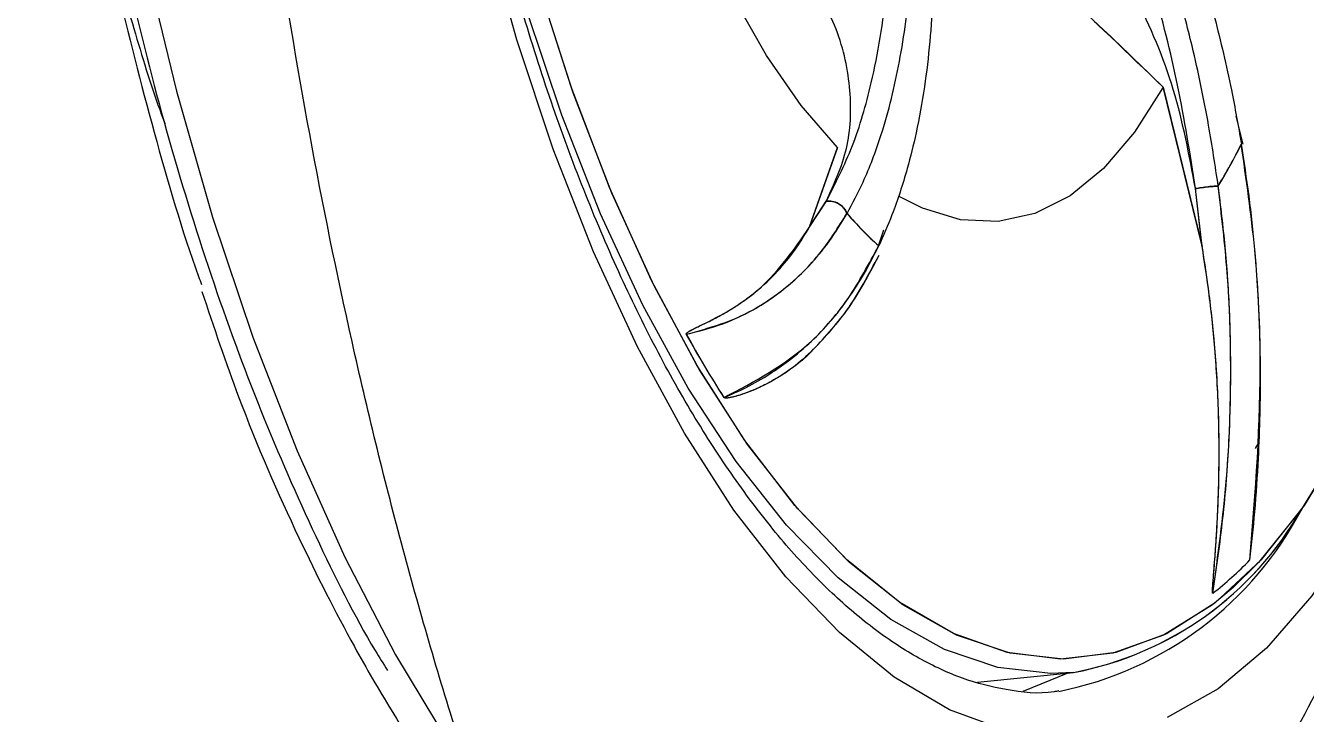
# Model space of a CAD drawing. Header units: inches. Extents: x -1 to 81, y -22 to 129.
# Drawn here: x 8.015 to 9.466, y 14.641 to 15.421 of the extents above; entities that cross this region are included whole.
import ezdxf

# ---------------------------------------------------------------- set-up
doc = ezdxf.new("R2010")
doc.units = ezdxf.units.IN
doc.header["$MEASUREMENT"] = 0
doc.layers.add('1', color=4, linetype='Continuous')

# ---------------------------------------------------------------- blocks, each defined once
blk = doc.blocks.new('2026 PACE')
at = {"color": 8, "linetype": 'Continuous', "lineweight": 25, "flags": 128}
for points in [[(9.7024, 14.6885), (9.6769, 14.6872), (9.6168, 14.694), (9.5562, 14.7146), (9.4957, 14.7486), (9.4358, 14.7957), (9.3772, 14.8555), (9.3204, 14.9274), (9.266, 15.0107), (9.2146, 15.1045), (9.1667, 15.208), (9.1227, 15.32), (9.083, 15.4394), (9.0481, 15.5652), (9.0184, 15.6959), (8.994, 15.8305), (8.9753, 15.9673), (8.9625, 16.1053), (8.9556, 16.2429), (8.9547, 16.3788)], [(9.7024, 14.6885), (9.6769, 14.6872), (9.6168, 14.694), (9.5562, 14.7146), (9.4957, 14.7486), (9.4358, 14.7957), (9.3772, 14.8555), (9.3204, 14.9274), (9.266, 15.0107), (9.2146, 15.1045), (9.1667, 15.208), (9.1227, 15.32), (9.083, 15.4394), (9.0481, 15.5652), (9.0184, 15.6959), (8.994, 15.8305), (8.9753, 15.9673), (8.9625, 16.1053), (8.9556, 16.2429), (8.9547, 16.3788)], [(8.5534, 16.4304), (8.5548, 16.2748), (8.5622, 16.1175), (8.5756, 15.9597), (8.5949, 15.8026), (8.6199, 15.6473), (8.6505, 15.4951), (8.6864, 15.3471), (8.7273, 15.2045), (8.773, 15.0683), (8.823, 14.9396), (8.877, 14.8193), (8.9346, 14.7084), (8.9954, 14.6077)], [(10.0294, 14.8631), (10.0201, 14.8468), (9.9724, 14.7752), (9.921, 14.716), (9.8663, 14.6699), (9.8087, 14.6373)], [(9.6251, 14.623), (9.5622, 14.6463), (9.4994, 14.6832), (9.4374, 14.7336), (9.3767, 14.7969), (9.3179, 14.8724), (9.2617, 14.9595), (9.2085, 15.0573), (9.1588, 15.1649), (9.1132, 15.2813), (9.072, 15.4052), (9.0357, 15.5356), (9.0047, 15.6712), (8.9791, 15.8106), (8.9593, 15.9526), (8.9455, 16.0957), (8.9377, 16.2386), (8.9361, 16.3799)], [(9.8832, 14.7846), (9.8598, 14.7651), (9.8046, 14.7308), (9.747, 14.7102), (9.6878, 14.7036), (9.6274, 14.7111), (9.5664, 14.7325), (9.5056, 14.7677), (9.4455, 14.8163), (9.3868, 14.8777), (9.33, 14.9514), (9.2757, 15.0367), (9.2245, 15.1325), (9.177, 15.238), (9.1335, 15.3521), (9.0946, 15.4736), (9.0607, 15.6012), (9.032, 15.7336), (9.009, 15.8695), (8.9917, 16.0076), (8.9805, 16.1462), (8.9754, 16.2842)], [(9.916, 14.8172), (9.915, 14.8161), (9.8629, 14.7675), (9.8078, 14.7324), (9.7504, 14.711), (9.6912, 14.7036), (9.6309, 14.7103), (9.5699, 14.7309), (9.5091, 14.7653), (9.4489, 14.8131), (9.3901, 14.8738), (9.3332, 14.9469), (9.2788, 15.0315), (9.2274, 15.1267), (9.1796, 15.2317), (9.1359, 15.3453), (9.0967, 15.4664), (9.0625, 15.5937), (9.0335, 15.7259), (9.0101, 15.8616), (8.9926, 15.9996), (8.981, 16.1383), (8.9755, 16.2763)]]:
    blk.add_lwpolyline(points, dxfattribs=at)
at = {"color": 8, "linetype": 'Continuous', "lineweight": 25}
blk.add_arc((9.607, 15.0588), 0.3996, 281.3797, 332.5817, dxfattribs=at)
for points, knots in [([(9.8665, 15.2395), (9.863, 15.2625), (9.8551, 15.3158), (9.8393, 15.3904), (9.8208, 15.4615), (9.8023, 15.5226), (9.7822, 15.5811), (9.7611, 15.6355), (9.7322, 15.7031), (9.6955, 15.7781), (9.6624, 15.8389), (9.645, 15.8671), (9.6433, 15.8698)], [0, 0, 0, 0, 0.101476, 0.235233, 0.331877, 0.422404, 0.515355, 0.605274, 0.682257, 0.84497, 0.985015, 1, 1, 1, 1]), ([(9.8408, 15.2367), (9.8346, 15.2759), (9.8224, 15.353), (9.7968, 15.4533), (9.7704, 15.5372), (9.7449, 15.6065), (9.7141, 15.6799), (9.6794, 15.7529), (9.6522, 15.8014), (9.6398, 15.8237)], [0, 0, 0, 0, 0.186991, 0.368362, 0.487307, 0.605244, 0.722551, 0.872718, 1, 1, 1, 1]), ([(9.4226, 15.2225), (9.4329, 15.2427), (9.4532, 15.2824), (9.4721, 15.347), (9.4841, 15.4073), (9.4911, 15.4617), (9.4957, 15.5236), (9.4965, 15.5949), (9.4949, 15.6512), (9.4922, 15.6826), (9.4919, 15.6861)], [0, 0, 0, 0, 0.178529, 0.351694, 0.465257, 0.577857, 0.689856, 0.833228, 0.981547, 1, 1, 1, 1]), ([(9.446, 15.2085), (9.4522, 15.2201), (9.4666, 15.2471), (9.4832, 15.2911), (9.4964, 15.3375), (9.5057, 15.3807), (9.5128, 15.4251), (9.5175, 15.4692), (9.5212, 15.5272), (9.5217, 15.5969), (9.5195, 15.6571), (9.5168, 15.6874), (9.5166, 15.6903)], [0, 0, 0, 0, 0.101476, 0.235233, 0.331877, 0.422404, 0.515355, 0.605274, 0.682257, 0.84497, 0.985015, 1, 1, 1, 1])]:
    blk.add_open_spline(points, degree=3, knots=knots, dxfattribs=at)
at = {"layer": '1', "color": 4, "linetype": 'Continuous', "lineweight": 25}
for p, q in [((9.8479, 15.1731), (9.8039, 15.3516)), ((9.8039, 15.3516), (9.8482, 15.1711)), ((9.8947, 15.2872), (9.8868, 15.3186)), ((9.4352, 15.2834), (9.4031, 15.1925)), ((9.4036, 15.1933), (9.4352, 15.2834)), ((9.8479, 15.1731), (9.8406, 15.2367)), ((9.8482, 15.1711), (9.8408, 15.2367)), ((9.4031, 15.1925), (9.4226, 15.2225)), ((9.4036, 15.1933), (9.4224, 15.2225)), ((9.4817, 15.1718), (9.4876, 15.1901)), ((9.9087, 14.9423), (9.9127, 14.9493)), ((9.5939, 14.6775), (9.7024, 14.6885)), ((9.5939, 14.6775), (9.7024, 14.6885)), ((9.6454, 14.6674), (9.6964, 14.6879))]:
    blk.add_line(p, q, dxfattribs=at)
at = {"layer": '1', "color": 4, "linetype": 'Continuous', "lineweight": 25, "flags": 128}
for points in [[(10.1217, 16.4117), (10.1448, 16.2758), (10.162, 16.1377), (10.1732, 15.9991), (10.1784, 15.8611), (10.1773, 15.7254), (10.1701, 15.5932), (10.1568, 15.4659), (10.1375, 15.3449), (10.1125, 15.2313), (10.082, 15.1264), (10.0463, 15.0311), (10.0058, 14.9466), (9.9609, 14.8736), (9.912, 14.8129), (9.8832, 14.7846)], [(9.4352, 15.2834), (9.3941, 15.3307), (9.3547, 15.3875), (9.3176, 15.453), (9.2832, 15.5263), (9.252, 15.6067), (9.2244, 15.6929), (9.2008, 15.7839), (9.1814, 15.8786)], [(9.4352, 15.2834), (9.3941, 15.3307), (9.3547, 15.3875), (9.3176, 15.453), (9.2832, 15.5263), (9.252, 15.6067), (9.2244, 15.6929), (9.2008, 15.7839), (9.1814, 15.8786)], [(10.1782, 15.869), (10.1775, 15.7331), (10.1707, 15.6007), (10.1577, 15.4731), (10.1388, 15.3517), (10.1141, 15.2376), (10.0839, 15.1321), (10.0485, 15.0363), (10.0083, 14.9511), (9.9636, 14.8775), (9.916, 14.8172)], [(9.8039, 15.3516), (9.7717, 15.3006), (9.7366, 15.2593), (9.6987, 15.2285), (9.6588, 15.2084), (9.6172, 15.1993), (9.5746, 15.2013), (9.5314, 15.2145), (9.5044, 15.2282)], [(9.8039, 15.3516), (9.7717, 15.3006), (9.7366, 15.2593), (9.6987, 15.2285), (9.6588, 15.2084), (9.6172, 15.1993), (9.5746, 15.2013), (9.5314, 15.2145), (9.5044, 15.2282)]]:
    blk.add_lwpolyline(points, dxfattribs=at)
at = {"layer": '1', "color": 4, "linetype": 'Continuous', "lineweight": 25}
for centre, radius, start, end in [((9.3512, 15.5544), 0.6037, 328.5632, 333.719), ((9.3514, 15.5544), 0.6037, 328.5637, 333.7194), ((9.8264, 15.5452), 0.5082, 221.4973, 227.2807), ((9.8266, 15.5452), 0.5082, 221.4978, 227.2813), ((10.4236, 15.7126), 1.3251, 208.9304, 212.5343), ((10.4235, 15.7126), 1.325, 208.9307, 212.5361), ((9.632, 15.0598), 0.3779, 280.7357, 330.4286), ((9.632, 15.0598), 0.378, 280.7357, 330.4287), ((9.6057, 15.1038), 0.4133, 308.025, 315.8641), ((9.6057, 15.1038), 0.4133, 308.0259, 315.864)]:
    blk.add_arc(centre, radius, start, end, dxfattribs=at)
for points, knots in [([(8.5162, 16.3232), (8.5158, 16.3031), (8.515, 16.255), (8.5168, 16.1812), (8.5212, 16.0826), (8.5304, 15.9671), (8.5436, 15.8591), (8.5577, 15.7674), (8.5713, 15.6906), (8.5899, 15.6009), (8.612, 15.5092), (8.638, 15.4168), (8.6585, 15.3501), (8.6712, 15.3158), (8.6731, 15.3106)], [0, 0, 0, 0, 0.058709, 0.140552, 0.211709, 0.340733, 0.469137, 0.520436, 0.605402, 0.693025, 0.786422, 0.883202, 0.982393, 1, 1, 1, 1]), ([(8.5164, 16.3104), (8.5187, 16.2382), (8.5236, 16.0916), (8.5462, 15.8667), (8.5782, 15.6572), (8.6172, 15.467), (8.6607, 15.2989), (8.6936, 15.1853), (8.7136, 15.1311), (8.7148, 15.1281)], [0, 0, 0, 0, 0.177127, 0.359748, 0.547507, 0.694278, 0.841066, 0.99096, 1, 1, 1, 1]), ([(8.5305, 16.3118), (8.5329, 16.2397), (8.5377, 16.0931), (8.5604, 15.8681), (8.5924, 15.6585), (8.6314, 15.4686), (8.6744, 15.2996), (8.7245, 15.1372), (8.7811, 14.9831), (8.8436, 14.8414), (8.8921, 14.7439), (8.9207, 14.6983), (8.9253, 14.6909)], [0, 0, 0, 0, 0.120528, 0.244794, 0.372556, 0.472428, 0.572311, 0.674308, 0.776317, 0.878314, 0.980322, 1, 1, 1, 1]), ([(9.6859, 14.6676), (9.6841, 14.6672), (9.6646, 14.6635), (9.6285, 14.6675), (9.5774, 14.68), (9.5277, 14.703), (9.4783, 14.7352), (9.4289, 14.7769), (9.38, 14.8279), (9.332, 14.888), (9.2852, 14.9569), (9.2401, 15.0341), (9.1972, 15.119), (9.1568, 15.2108), (9.1194, 15.3085), (9.0854, 15.411), (9.0553, 15.5163), (9.0297, 15.6208), (9.0096, 15.7174), (8.9943, 15.8038), (8.9795, 15.8994), (8.9718, 15.968), (8.967, 16.011)], [0, 0, 0, 0, 0.006676, 0.070703, 0.127427, 0.182343, 0.236294, 0.289858, 0.343345, 0.396872, 0.450518, 0.504282, 0.558121, 0.611956, 0.665663, 0.719038, 0.771694, 0.822747, 0.869454, 0.907378, 0.941902, 1, 1, 1, 1]), ([(9.6483, 15.9037), (9.6486, 15.9033), (9.6728, 15.8701), (9.7167, 15.7956), (9.7663, 15.6997), (9.8009, 15.6184), (9.8247, 15.5554), (9.8453, 15.4924), (9.8647, 15.423), (9.8805, 15.3558), (9.8891, 15.3076), (9.8927, 15.2871)], [0, 0, 0, 0, 0.0021066, 0.1988389, 0.4020029, 0.4973998, 0.5956914, 0.7010488, 0.7880025, 0.9100193, 1, 1, 1, 1]), ([(9.8521, 14.4618), (9.8637, 14.4775), (9.9008, 14.5282), (9.9549, 14.6208), (10.0157, 14.7407), (10.0691, 14.8706), (10.1155, 15.0101), (10.1538, 15.1581), (10.1833, 15.3122), (10.2042, 15.4695), (10.2158, 15.6278), (10.2203, 15.7426), (10.2188, 15.8047), (10.2185, 15.8135)], [0, 0, 0, 0, 0.041895, 0.134863, 0.231586, 0.332739, 0.438425, 0.547699, 0.65837, 0.768103, 0.876069, 0.982259, 1, 1, 1, 1]), ([(9.5328, 15.6931), (9.533, 15.6921), (9.5389, 15.6504), (9.544, 15.5699), (9.545, 15.4745), (9.5401, 15.4024), (9.5338, 15.3504), (9.5252, 15.3024), (9.5131, 15.2537), (9.4991, 15.2106), (9.487, 15.1834), (9.4819, 15.1718)], [0, 0, 0, 0, 0.004653, 0.200884, 0.403529, 0.498682, 0.596723, 0.701812, 0.788544, 0.910249, 1, 1, 1, 1]), ([(9.8406, 15.2367), (9.8336, 15.2744), (9.8197, 15.3494), (9.7747, 15.4557), (9.7142, 15.5535), (9.6606, 15.6084), (9.634, 15.6357)], [0, 0, 0, 0, 0.251395, 0.498927, 0.750938, 1, 1, 1, 1]), ([(9.5591, 15.5721), (9.6015, 15.5366), (9.6864, 15.4654), (9.7646, 15.3896), (9.8039, 15.3516)], [0, 0, 0, 0, 0.498181, 1, 1, 1, 1]), ([(9.566, 15.5665), (9.6086, 15.5304), (9.6648, 15.4829), (9.7434, 15.4107), (9.7799, 15.3751), (9.8039, 15.3516)], [0, 0, 0, 0, 0.517819, 0.682451, 1, 1, 1, 1]), ([(9.4224, 15.2225), (9.4313, 15.2418), (9.4491, 15.2803), (9.452, 15.3477), (9.4377, 15.4177), (9.4118, 15.4626), (9.3989, 15.485)], [0, 0, 0, 0, 0.251395, 0.498927, 0.750938, 1, 1, 1, 1]), ([(9.9024, 14.816), (9.9085, 14.8929), (9.9177, 15.0083), (9.9096, 15.1678), (9.8982, 15.2473), (9.8925, 15.2871)], [0, 0, 0, 0, 0.500023, 0.750063, 1, 1, 1, 1]), ([(9.9024, 14.816), (9.9043, 14.8341), (9.9084, 14.8721), (9.9121, 14.9274), (9.9143, 14.9868), (9.9145, 15.0501), (9.9122, 15.1123), (9.9078, 15.1724), (9.9019, 15.2279), (9.8957, 15.2676), (9.8927, 15.2871)], [0, 0, 0, 0, 0.118993, 0.250178, 0.358061, 0.500219, 0.652149, 0.750149, 0.877365, 1, 1, 1, 1]), ([(9.8663, 15.2395), (9.8649, 15.2395), (9.8621, 15.2394), (9.8552, 15.2388), (9.8475, 15.2378), (9.8428, 15.237), (9.8406, 15.2367)], [0, 0, 0, 0, 0.243747, 0.504295, 0.76245, 1, 1, 1, 1]), ([(9.8408, 15.2367), (9.8431, 15.2371), (9.8478, 15.2379), (9.8555, 15.2388), (9.8623, 15.2394), (9.8651, 15.2395), (9.8665, 15.2395)], [0, 0, 0, 0, 0.24063, 0.5, 0.75937, 1, 1, 1, 1]), ([(9.8603, 14.7783), (9.8662, 14.8213), (9.8775, 14.9033), (9.8818, 15.0256), (9.8785, 15.1366), (9.8702, 15.2067), (9.8663, 15.2395)], [0, 0, 0, 0, 0.292679, 0.556946, 0.792739, 1, 1, 1, 1]), ([(9.8603, 14.7783), (9.8644, 14.8064), (9.8726, 14.8629), (9.879, 14.9458), (9.8812, 15.0255), (9.8797, 15.0991), (9.875, 15.1706), (9.8693, 15.2167), (9.8665, 15.2395)], [0, 0, 0, 0, 0.192208, 0.385631, 0.546717, 0.7087, 0.855465, 1, 1, 1, 1]), ([(9.4458, 15.2085), (9.4448, 15.2105), (9.4426, 15.2148), (9.4366, 15.2198), (9.4294, 15.2227), (9.4247, 15.2225), (9.4224, 15.2225)], [0, 0, 0, 0, 0.243747, 0.504295, 0.76245, 1, 1, 1, 1]), ([(9.4226, 15.2225), (9.4249, 15.2226), (9.4297, 15.2227), (9.4369, 15.2197), (9.4429, 15.2148), (9.445, 15.2105), (9.446, 15.2085)], [0, 0, 0, 0, 0.24063, 0.5, 0.75937, 1, 1, 1, 1]), ([(9.2639, 15.0716), (9.285, 15.0775), (9.3251, 15.0886), (9.3754, 15.1214), (9.4156, 15.1606), (9.4362, 15.1932), (9.4458, 15.2085)], [0, 0, 0, 0, 0.292679, 0.556946, 0.792739, 1, 1, 1, 1]), ([(9.2639, 15.0716), (9.2778, 15.0752), (9.3059, 15.0823), (9.3426, 15.1001), (9.375, 15.1222), (9.4021, 15.1474), (9.4261, 15.1759), (9.4394, 15.1977), (9.446, 15.2085)], [0, 0, 0, 0, 0.192198, 0.385617, 0.546699, 0.708685, 0.855456, 1, 1, 1, 1]), ([(9.2639, 15.0716), (9.2639, 15.0716), (9.2638, 15.0717), (9.2638, 15.0718), (9.2638, 15.0719), (9.2638, 15.072), (9.2638, 15.0721), (9.2639, 15.0723), (9.264, 15.0727), (9.2644, 15.0731), (9.2665, 15.0749), (9.2703, 15.0768), (9.2758, 15.0796), (9.2817, 15.0823), (9.2882, 15.0855), (9.2954, 15.0891), (9.3032, 15.0933), (9.3126, 15.0987), (9.3231, 15.1053), (9.3347, 15.1135), (9.351, 15.1265), (9.3697, 15.1449), (9.3887, 15.1687), (9.3988, 15.1855), (9.4036, 15.1933)], [0, 0, 0, 0, 0.000327, 0.000612, 0.000878, 0.001153, 0.001462, 0.001822, 0.002741, 0.005497, 0.009572, 0.039492, 0.071703, 0.104654, 0.14232, 0.185185, 0.233181, 0.286232, 0.359053, 0.435893, 0.516641, 0.698131, 0.85897, 1, 1, 1, 1]), ([(9.2639, 15.0716), (9.2639, 15.0716), (9.2638, 15.0717), (9.2638, 15.0718), (9.2638, 15.0719), (9.2638, 15.072), (9.2638, 15.0721), (9.2639, 15.0723), (9.264, 15.0727), (9.265, 15.0738), (9.2691, 15.0763), (9.2849, 15.084), (9.3034, 15.093), (9.3272, 15.1079), (9.3626, 15.1341), (9.3861, 15.168), (9.4031, 15.1925)], [0, 0, 0, 0, 0.000476, 0.000684, 0.000883, 0.001085, 0.001298, 0.001793, 0.003187, 0.005233, 0.020505, 0.074269, 0.280942, 0.351854, 0.532447, 1, 1, 1, 1]), ([(9.3065, 15), (9.341, 15.0182), (9.3929, 15.0455), (9.4485, 15.1099), (9.4706, 15.1512), (9.4817, 15.1718)], [0, 0, 0, 0, 0.499976, 0.75005, 1, 1, 1, 1]), ([(9.3065, 14.9999), (9.315, 15.0036), (9.3329, 15.0114), (9.3572, 15.0255), (9.382, 15.0428), (9.4066, 15.0638), (9.4289, 15.0877), (9.4488, 15.1137), (9.466, 15.1401), (9.4766, 15.1614), (9.4819, 15.1718)], [0, 0, 0, 0, 0.118976, 0.250214, 0.359061, 0.500276, 0.649712, 0.750182, 0.876728, 1, 1, 1, 1]), ([(9.4052, 15.0519), (9.4193, 15.0667), (9.4485, 15.0973), (9.4707, 15.1395), (9.4822, 15.1613)], [0, 0, 0, 0, 0.483488, 1, 1, 1, 1]), ([(9.8603, 14.7783), (9.8603, 14.7782), (9.8603, 14.7782), (9.8602, 14.7782), (9.8602, 14.7782), (9.8602, 14.7783), (9.8601, 14.7784), (9.8601, 14.7785), (9.86, 14.779), (9.86, 14.7798), (9.86, 14.7838), (9.8606, 14.791), (9.8615, 14.8029), (9.8627, 14.8179), (9.8641, 14.8371), (9.8655, 14.8609), (9.8667, 14.8873), (9.8674, 14.9167), (9.8676, 14.9496), (9.8666, 14.9999), (9.8628, 15.0601), (9.8559, 15.1223), (9.8503, 15.158), (9.8479, 15.1731)], [0, 0, 0, 0, 0.000297, 0.000559, 0.000801, 0.001042, 0.001303, 0.001598, 0.002331, 0.004502, 0.007715, 0.031455, 0.060114, 0.099114, 0.147322, 0.208563, 0.282665, 0.350155, 0.433824, 0.533352, 0.73187, 0.88691, 1, 1, 1, 1]), ([(9.8603, 14.7783), (9.8603, 14.7782), (9.8603, 14.7782), (9.8602, 14.7782), (9.8602, 14.7783), (9.8601, 14.7784), (9.8601, 14.7786), (9.86, 14.779), (9.8599, 14.7811), (9.8601, 14.7848), (9.8605, 14.7906), (9.8611, 14.7978), (9.8619, 14.808), (9.8629, 14.8216), (9.8642, 14.8393), (9.8654, 14.8601), (9.8665, 14.8847), (9.8673, 14.9127), (9.8675, 14.9442), (9.8668, 14.9907), (9.8637, 15.0484), (9.8571, 15.1131), (9.851, 15.1528), (9.8482, 15.1711)], [0, 0, 0, 0, 0.000435, 0.000807, 0.000988, 0.001175, 0.001595, 0.002741, 0.004407, 0.016867, 0.030653, 0.049102, 0.0722, 0.109563, 0.155292, 0.20928, 0.271399, 0.344963, 0.425301, 0.512248, 0.7001, 0.862329, 1, 1, 1, 1]), ([(9.4049, 15.0515), (9.4189, 15.0662), (9.448, 15.0965), (9.4701, 15.1382), (9.4816, 15.1598)], [0, 0, 0, 0, 0.482476, 1, 1, 1, 1]), ([(8.7151, 15.1202), (8.7287, 15.0798), (8.762, 14.9807), (8.8207, 14.847), (8.8794, 14.731), (8.9315, 14.6415), (8.9819, 14.5642), (9.041, 14.4854), (9.1052, 14.4136), (9.1691, 14.3549), (9.2288, 14.3107), (9.285, 14.2778), (9.3397, 14.2538), (9.3978, 14.2368), (9.4626, 14.2281), (9.5375, 14.2321), (9.619, 14.2564), (9.6869, 14.2908), (9.7249, 14.3251), (9.736, 14.3351)], [0, 0, 0, 0, 0.056832, 0.139612, 0.209651, 0.253783, 0.305043, 0.363628, 0.42772, 0.487148, 0.540339, 0.589005, 0.636694, 0.684306, 0.740382, 0.807228, 0.884817, 0.966144, 1, 1, 1, 1]), ([(9.4053, 15.0518), (9.4046, 15.051), (9.3988, 15.0448), (9.3867, 15.0354), (9.3698, 15.0236), (9.3536, 15.0147), (9.3402, 15.0084), (9.3272, 15.0035), (9.3171, 15.0004), (9.3097, 14.9993), (9.3075, 14.9994), (9.3068, 14.9996), (9.3066, 14.9998), (9.3065, 14.9999), (9.3065, 15)], [0, 0, 0, 0, 0.0288458, 0.2135335, 0.4010051, 0.5720865, 0.702675, 0.7940394, 0.9397168, 0.9817126, 0.9937245, 0.9975385, 0.9989268, 1, 1, 1, 1]), ([(9.4049, 15.0515), (9.3971, 15.0445), (9.382, 15.0308), (9.3599, 15.0177), (9.3422, 15.0091), (9.3276, 15.0035), (9.3167, 15.0002), (9.3094, 14.9992), (9.3074, 14.9994), (9.3068, 14.9996), (9.3066, 14.9998), (9.3065, 14.9999), (9.3065, 14.9999)], [0, 0, 0, 0, 0.2742386, 0.5280829, 0.6822025, 0.7984383, 0.9450659, 0.98313, 0.9941252, 0.9976663, 0.9989741, 1, 1, 1, 1])]:
    blk.add_open_spline(points, degree=3, knots=knots, dxfattribs=at)
at = {"layer": '1', "color": 3, "linetype": 'Continuous', "lineweight": 25}
blk.add_open_spline([(11.1946, 15.541), (11.1921, 15.3772), (11.184, 15.2166), (11.1666, 15.02), (11.1627, 14.981), (11.1543, 14.904), (11.1498, 14.866), (11.1352, 14.7533), (11.1241, 14.6801), (11.0867, 14.4659), (11.0564, 14.3304), (11.0114, 14.1706), (11.0021, 14.1392), (10.9828, 14.078), (10.9729, 14.0481), (10.9423, 13.9604), (10.9207, 13.9048), (10.8525, 13.7462), (10.8024, 13.6515), (10.7335, 13.5475), (10.7195, 13.5275), (10.691, 13.4893), (10.6766, 13.4711), (10.6326, 13.419), (10.6025, 13.3878), (10.5095, 13.3043), (10.4438, 13.2625), (10.34, 13.2211), (10.305, 13.2111), (10.2345, 13.1982), (10.1989, 13.1954), (10.1273, 13.1969), (10.0912, 13.2013), (10.0367, 13.2131), (10.0185, 13.2179), (9.982, 13.2293), (9.9636, 13.236), (9.872, 13.2736), (9.8, 13.3174), (9.6937, 13.4026), (9.6585, 13.4344), (9.6063, 13.4869), (9.5889, 13.5053), (9.5545, 13.5437), (9.5373, 13.5638), (9.4524, 13.6677), (9.3879, 13.7619), (9.2961, 13.9192), (9.2664, 13.9743), (9.223, 14.061), (9.2087, 14.0906), (9.1807, 14.1511), (9.1668, 14.1821), (9.0992, 14.3397), (9.0498, 14.4738), (8.9826, 14.6868), (8.9613, 14.7599), (8.9312, 14.8724), (8.9215, 14.9102), (8.9028, 14.9863), (8.8939, 15.0247), (8.8506, 15.2179), (8.8213, 15.3771), (8.7973, 15.541)], degree=3, knots=[0, 0, 0, 0, 0.0625, 0.0625, 0.078125, 0.078125, 0.09375, 0.09375, 0.125, 0.125, 0.1875, 0.1875, 0.203125, 0.203125, 0.21875, 0.21875, 0.25, 0.25, 0.3125, 0.3125, 0.328125, 0.328125, 0.34375, 0.34375, 0.375, 0.375, 0.4375, 0.4375, 0.46875, 0.46875, 0.5, 0.5, 0.53125, 0.53125, 0.546875, 0.546875, 0.5625, 0.5625, 0.625, 0.625, 0.65625, 0.65625, 0.671875, 0.671875, 0.6875, 0.6875, 0.75, 0.75, 0.78125, 0.78125, 0.796875, 0.796875, 0.8125, 0.8125, 0.875, 0.875, 0.90625, 0.90625, 0.921875, 0.921875, 0.9375, 0.9375, 1, 1, 1, 1], dxfattribs=at)

msp = doc.modelspace()

# ---------------------------------------------------------------- block references
msp.add_blockref('2026 PACE', (-0.5, 0))

doc.saveas('drawing.dxf')
